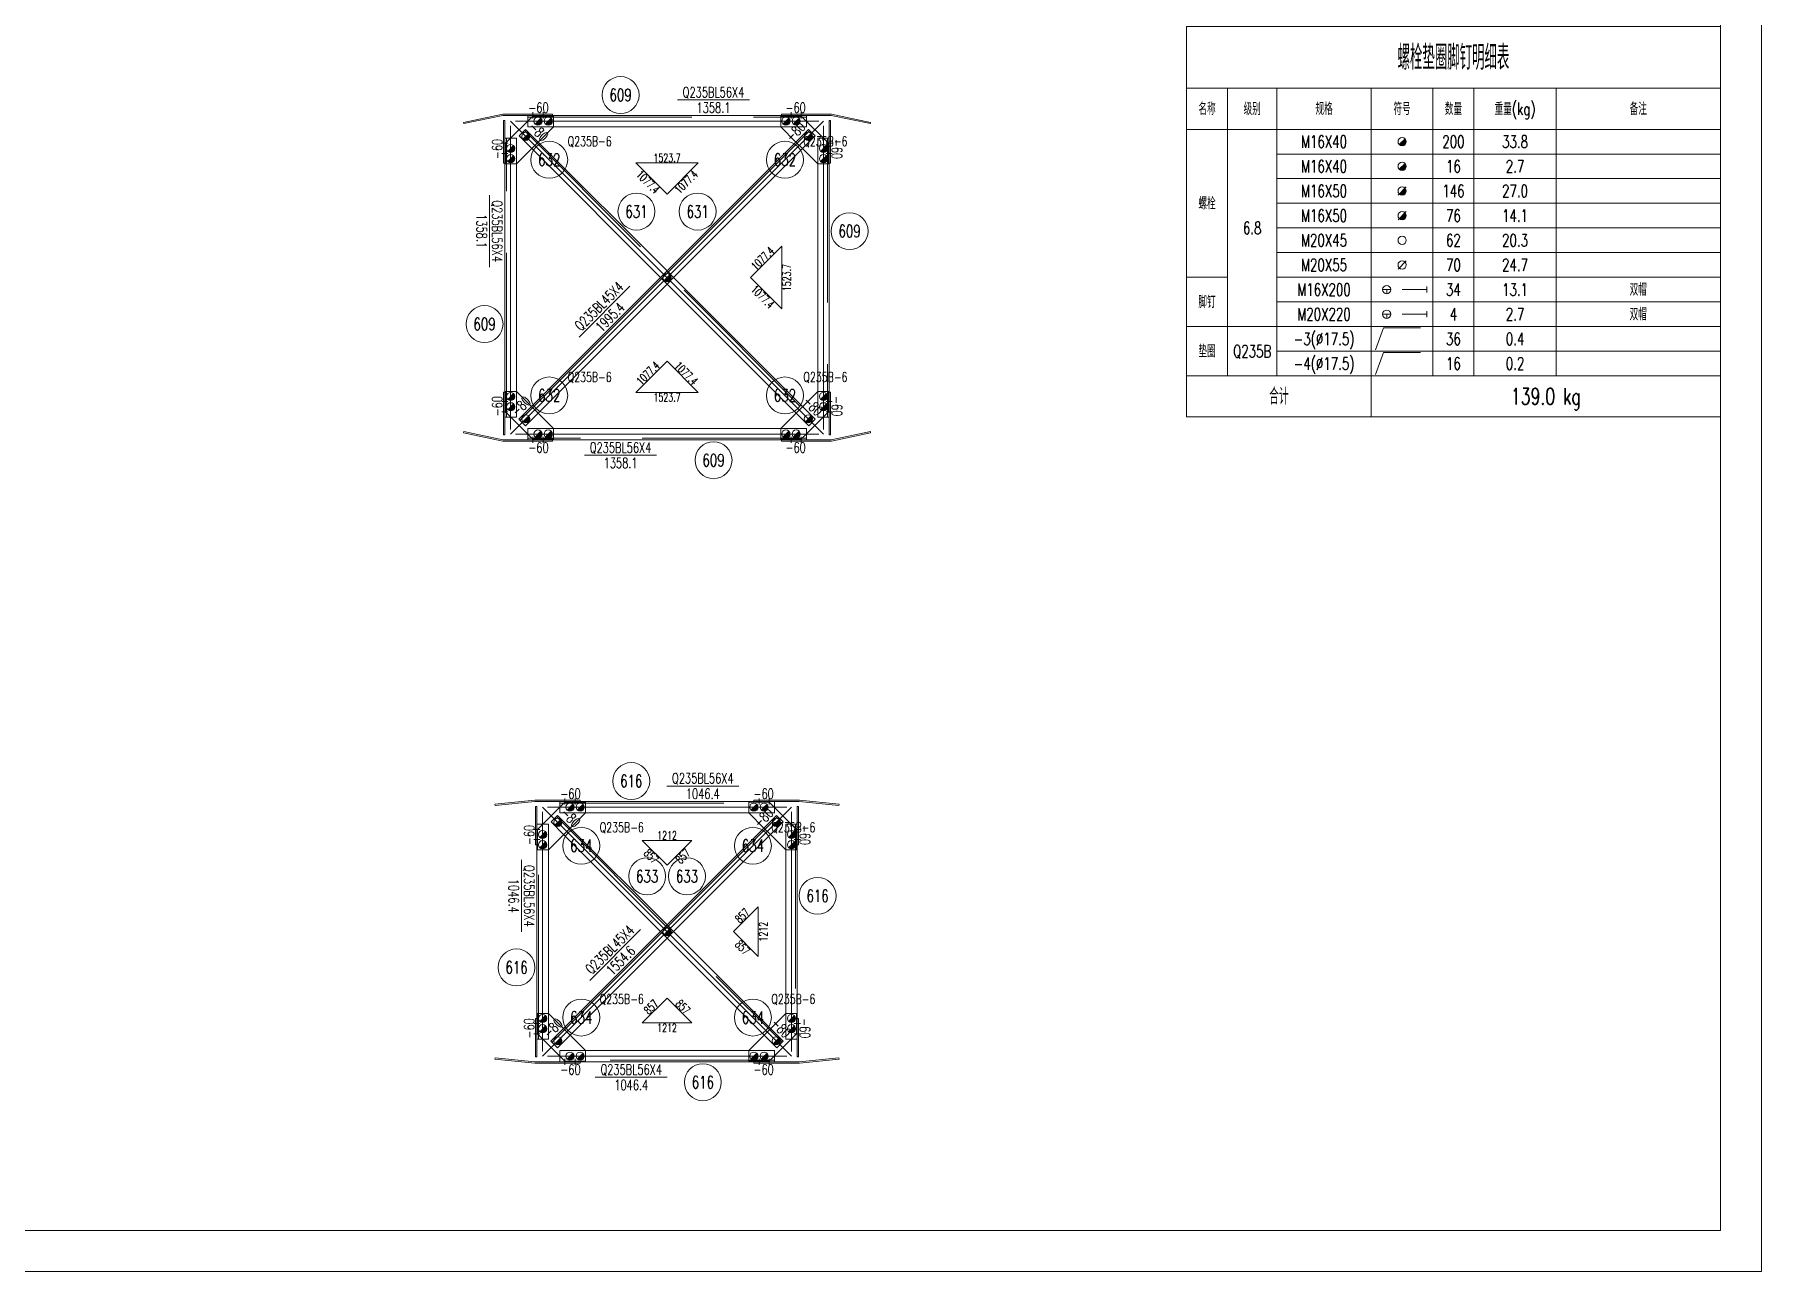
# Model space of a CAD drawing. Extents: x 0 to 841, y 0 to 594.
# Drawn here: x 420.5 to 841, y 0 to 301.1 of the extents above; entities that cross this region are included whole.
import ezdxf
from ezdxf.enums import TextEntityAlignment as Align

# ---------------------------------------------------------------- set-up
doc = ezdxf.new("R2010")
doc.units = 0
doc.header["$LTSCALE"] = 20
doc.header["$MEASUREMENT"] = 0
doc.linetypes.add('Dash', pattern=[2.75, 2, -0.75])
doc.linetypes.add('DashDot', pattern=[15.6, 9, -3, 0.6, -3])
doc.layers.get('0').update_dxf_attribs({"linetype": 'CONTINUOUS', "lineweight": 25})
doc.styles.get("Standard").update_dxf_attribs({"font": 'simplex', "width": 0.7, "bigfont": 'gbhzfs.shx'})

# ---------------------------------------------------------------- blocks, each defined once
blk = doc.blocks.new('M16X40S')
at = {"color": 3, "linetype": 'Continuous', "lineweight": 13}
blk.add_line((-0.707, -0.707), (0.707, 0.707), dxfattribs=at)
blk.add_circle((0, 0), 1, dxfattribs=at)
for radius in [0.9, 0.8, 0.7, 0.6, 0.5, 0.4, 0.3, 0.2, 0.1]:
    blk.add_arc((0, 0), radius, 225, 45, dxfattribs=at)
blk = doc.blocks.new('M16X50S')
at = {"color": 3, "linetype": 'Continuous', "lineweight": 13}
blk.add_line((-1, -1), (1, 1), dxfattribs=at)
blk.add_circle((0, 0), 1, dxfattribs=at)
for radius in [0.9, 0.8, 0.7, 0.6, 0.5, 0.4, 0.3, 0.2, 0.1]:
    blk.add_arc((0, 0), radius, 225, 45, dxfattribs=at)
blk = doc.blocks.new('M20X45S')
at = {"color": 3, "linetype": 'Continuous', "lineweight": 13}
blk.add_circle((0, 0), 1, dxfattribs=at)
blk = doc.blocks.new('M20X55S')
at = {"color": 3, "linetype": 'Continuous', "lineweight": 13}
blk.add_line((-1, -1), (1, 1), dxfattribs=at)
blk.add_circle((0, 0), 1, dxfattribs=at)
blk = doc.blocks.new('StepBoltML')
at = {"color": 3, "linetype": 'Continuous', "lineweight": 13}
for p, q in [((-4.75, 0), (-2.75, 0)), ((-3.75, 0), (-3.75, -1)), ((0, 0), (6, 0)), ((6, -0.75), (6, 0.75))]:
    blk.add_line(p, q, dxfattribs=at)
blk.add_circle((-3.75, 0), 1, dxfattribs=at)
blk = doc.blocks.new('WasherML')
at = {"color": 3, "linetype": 'Continuous', "lineweight": 13}
for p, q in [((-6.5, -2.7), (-4.5, 2.7)), ((-4.5, 2.7), (4.5, 2.7))]:
    blk.add_line(p, q, dxfattribs=at)

msp = doc.modelspace()

# ---------------------------------------------------------------- linework, layer by layer
at = {"color": 7, "linetype": 'Continuous', "lineweight": 18}
for p, q in [((841, 0), (841, 594)), ((831, 10), (831, 584)), ((25, 10), (831, 10)), ((0, 0), (841, 0))]:
    msp.add_line(p, q, dxfattribs=at)
at = {"color": 7, "linetype": 'Continuous', "lineweight": 13}
for p, q in [((577.08, 285.15), (594.58, 285.15)), ((531.27, 244.47), (531.27, 261.97)), ((565.48, 239.81), (553.11, 227.43)), ((571.95, 198.67), (554.45, 198.67)), ((574.48, 118.16), (591.98, 118.16)), ((539.06, 82.68), (539.06, 100.18)), ((568.08, 83.21), (555.71, 70.83)), ((574.55, 47.26), (557.05, 47.26))]:
    msp.add_line(p, q, dxfattribs=at)
at = {"color": 2, "linetype": 'DashDot', "lineweight": 0}
for p, q in [((536.42, 280), (612.61, 203.82)), ((612.61, 280), (536.42, 203.82)), ((536.42, 204.97), (536.42, 278.85)), ((537.58, 280), (611.45, 280)), ((612.61, 278.85), (612.61, 204.97)), ((611.45, 203.82), (537.58, 203.82)), ((544.21, 113.01), (604.82, 52.41)), ((604.82, 113.01), (544.21, 52.41)), ((544.21, 53.57), (544.21, 111.86)), ((545.37, 113.01), (603.66, 113.01)), ((604.82, 111.86), (604.82, 53.57)), ((603.66, 52.41), (545.37, 52.41))]:
    msp.add_line(p, q, dxfattribs=at)
at = {"color": 1, "linetype": 'Dash', "lineweight": 0}
for p, q in [((538.47, 276.4), (540.06, 277.99)), ((539.78, 277.71), (610.31, 207.18)), ((540.06, 277.99), (543.14, 274.91)), ((540.58, 281), (608.45, 281)), ((540.58, 278.6), (540.58, 280)), ((546.83, 278.6), (540.58, 278.6)), ((608.45, 278.6), (602.2, 278.6)), ((608.45, 280), (608.45, 278.6)), ((535.02, 269.79), (535.02, 275.85)), ((535.42, 207.97), (535.42, 275.85)), ((536.42, 275.85), (537.82, 275.85)), ((537.82, 275.85), (537.82, 269.6)), ((541.55, 273.32), (538.47, 276.4)), ((605.89, 274.91), (607.48, 273.32)), ((611.21, 269.6), (611.21, 275.85)), ((611.21, 275.85), (612.61, 275.85)), ((613.61, 275.85), (613.61, 207.97)), ((614.01, 275.85), (614.01, 269.79)), ((574.51, 240.35), (572.92, 241.95)), ((574.51, 243.54), (576.11, 241.95)), ((535.02, 207.97), (535.02, 214.03)), ((537.82, 214.22), (537.82, 207.97)), ((543.1, 208.94), (541.51, 210.53)), ((607.52, 210.53), (610.59, 207.46)), ((611.21, 207.97), (611.21, 214.22)), ((614.01, 214.03), (614.01, 207.97)), ((537.82, 207.97), (536.42, 207.97)), ((609, 205.87), (605.93, 208.94)), ((610.59, 207.46), (609, 205.87)), ((612.61, 207.97), (611.21, 207.97)), ((540.58, 203.82), (540.58, 205.22)), ((540.58, 205.22), (546.83, 205.22)), ((608.45, 202.82), (540.58, 202.82)), ((602.2, 205.22), (608.45, 205.22)), ((608.45, 205.22), (608.45, 203.82)), ((548.37, 114.01), (600.66, 114.01)), ((546.26, 109.41), (547.86, 111)), ((549.34, 106.33), (546.26, 109.41)), ((547.57, 110.72), (602.52, 55.77)), ((547.86, 111), (550.93, 107.93)), ((548.37, 111.61), (548.37, 113.01)), ((554.62, 111.61), (548.37, 111.61)), ((600.66, 111.61), (594.41, 111.61)), ((600.66, 113.01), (600.66, 111.61)), ((542.81, 103.86), (542.81, 108.86)), ((543.21, 56.57), (543.21, 108.86)), ((544.21, 108.86), (545.61, 108.86)), ((545.61, 108.86), (545.61, 102.61)), ((598.1, 107.93), (599.69, 106.33)), ((603.42, 102.61), (603.42, 108.86)), ((603.42, 108.86), (604.82, 108.86)), ((605.82, 108.86), (605.82, 56.57)), ((606.22, 108.86), (606.22, 103.86)), ((574.51, 84.34), (576.11, 82.75)), ((574.51, 81.16), (572.92, 82.75)), ((542.81, 56.57), (542.81, 61.57)), ((545.61, 62.82), (545.61, 56.57)), ((550.89, 57.54), (549.3, 59.13)), ((599.73, 59.13), (602.8, 56.05)), ((603.42, 56.57), (603.42, 62.82)), ((606.22, 61.57), (606.22, 56.57)), ((545.61, 56.57), (544.21, 56.57)), ((601.21, 54.46), (598.14, 57.54)), ((602.8, 56.05), (601.21, 54.46)), ((604.82, 56.57), (603.42, 56.57)), ((548.37, 52.41), (548.37, 53.81)), ((548.37, 53.81), (554.62, 53.81)), ((600.66, 51.41), (548.37, 51.41)), ((594.41, 53.81), (600.66, 53.81)), ((600.66, 53.81), (600.66, 52.41))]:
    msp.add_line(p, q, dxfattribs=at)
at = {"color": 7, "linetype": 'Continuous', "lineweight": 0}
for p, q in [((609.25, 277.71), (538.72, 207.18)), ((601.46, 110.72), (546.51, 55.77))]:
    msp.add_line(p, q, dxfattribs=at)
at = {"color": 1, "linetype": 'Continuous', "lineweight": 0}
for p, q in [((582.13, 269.85), (566.9, 269.85)), ((566.9, 269.85), (574.51, 262.23)), ((574.51, 262.23), (582.13, 269.85)), ((602.45, 249.53), (594.83, 241.91)), ((602.45, 234.29), (602.45, 249.53)), ((594.83, 241.91), (602.45, 234.29)), ((574.51, 221.59), (566.9, 213.98)), ((582.13, 213.98), (574.51, 221.59)), ((566.9, 213.98), (582.13, 213.98)), ((580.58, 104.93), (568.45, 104.93)), ((568.45, 104.93), (574.51, 98.87)), ((574.51, 98.87), (580.58, 104.93)), ((596.74, 88.77), (590.68, 82.71)), ((596.74, 76.65), (596.74, 88.77)), ((590.68, 82.71), (596.74, 76.65)), ((574.51, 66.55), (568.45, 60.49)), ((580.58, 60.49), (574.51, 66.55)), ((568.45, 60.49), (580.58, 60.49))]:
    msp.add_line(p, q, dxfattribs=at)
at = {"color": 3, "linetype": 'Continuous', "lineweight": 13}
for points in [[(701, 303), (701, 288), (831, 288), (831, 303)], [(701, 288), (701, 278), (711, 278), (711, 288)], [(711, 288), (711, 278), (723, 278), (723, 288)], [(723, 288), (723, 278), (746, 278), (746, 288)], [(746, 288), (746, 278), (761, 278), (761, 288)], [(761, 288), (761, 278), (771, 278), (771, 288)], [(771, 288), (771, 278), (791, 278), (791, 288)], [(791, 288), (791, 278), (831, 278), (831, 288)], [(701, 278), (701, 242), (711, 242), (711, 278)], [(711, 278), (711, 230), (723, 230), (723, 278)], [(723, 278), (723, 272), (746, 272), (746, 278)], [(746, 278), (746, 272), (761, 272), (761, 278)], [(761, 278), (761, 272), (771, 272), (771, 278)], [(771, 278), (771, 272), (791, 272), (791, 278)], [(791, 278), (791, 272), (831, 272), (831, 278)], [(723, 272), (723, 266), (746, 266), (746, 272)], [(746, 272), (746, 266), (761, 266), (761, 272)], [(761, 272), (761, 266), (771, 266), (771, 272)], [(771, 272), (771, 266), (791, 266), (791, 272)], [(791, 272), (791, 266), (831, 266), (831, 272)], [(723, 266), (723, 260), (746, 260), (746, 266)], [(746, 266), (746, 260), (761, 260), (761, 266)], [(761, 266), (761, 260), (771, 260), (771, 266)], [(771, 266), (771, 260), (791, 260), (791, 266)], [(791, 266), (791, 260), (831, 260), (831, 266)], [(723, 260), (723, 254), (746, 254), (746, 260)], [(746, 260), (746, 254), (761, 254), (761, 260)], [(761, 260), (761, 254), (771, 254), (771, 260)], [(771, 260), (771, 254), (791, 254), (791, 260)], [(791, 260), (791, 254), (831, 254), (831, 260)], [(723, 254), (723, 248), (746, 248), (746, 254)], [(746, 254), (746, 248), (761, 248), (761, 254)], [(761, 254), (761, 248), (771, 248), (771, 254)], [(771, 254), (771, 248), (791, 248), (791, 254)], [(791, 254), (791, 248), (831, 248), (831, 254)], [(723, 248), (723, 242), (746, 242), (746, 248)], [(746, 248), (746, 242), (761, 242), (761, 248)], [(761, 248), (761, 242), (771, 242), (771, 248)], [(771, 248), (771, 242), (791, 242), (791, 248)], [(791, 248), (791, 242), (831, 242), (831, 248)], [(701, 242), (701, 230), (711, 230), (711, 242)], [(723, 242), (723, 236), (746, 236), (746, 242)], [(746, 242), (746, 236), (761, 236), (761, 242)], [(761, 242), (761, 236), (771, 236), (771, 242)], [(771, 242), (771, 236), (791, 236), (791, 242)], [(791, 242), (791, 236), (831, 236), (831, 242)], [(723, 236), (723, 230), (746, 230), (746, 236)], [(746, 236), (746, 230), (761, 230), (761, 236)], [(761, 236), (761, 230), (771, 230), (771, 236)], [(771, 236), (771, 230), (791, 230), (791, 236)], [(791, 236), (791, 230), (831, 230), (831, 236)], [(701, 230), (701, 218), (711, 218), (711, 230)], [(711, 230), (711, 218), (723, 218), (723, 230)], [(723, 230), (723, 224), (746, 224), (746, 230)], [(746, 230), (746, 224), (761, 224), (761, 230)], [(761, 230), (761, 224), (771, 224), (771, 230)], [(771, 230), (771, 224), (791, 224), (791, 230)], [(791, 230), (791, 224), (831, 224), (831, 230)], [(723, 224), (723, 218), (746, 218), (746, 224)], [(746, 224), (746, 218), (761, 218), (761, 224)], [(761, 224), (761, 218), (771, 218), (771, 224)], [(771, 224), (771, 218), (791, 218), (791, 224)], [(791, 224), (791, 218), (831, 218), (831, 224)], [(701, 218), (701, 208), (746, 208), (746, 218)], [(746, 218), (746, 208), (831, 208), (831, 218)]]:
    msp.add_lwpolyline(points, close=True, dxfattribs=at)
at = {"color": 3, "linetype": 'Continuous', "lineweight": 20}
for points in [[(541.83, 282.15), (541.83, 280.65)], [(544.33, 282.15), (544.33, 280.65)], [(604.7, 282.15), (604.7, 280.65)], [(607.2, 282.15), (607.2, 280.65)], [(534.27, 274.6), (535.77, 274.6)], [(614.76, 274.6), (613.26, 274.6)], [(534.27, 272.1), (535.77, 272.1)], [(614.76, 272.1), (613.26, 272.1)], [(534.27, 211.72), (535.77, 211.72)], [(614.76, 211.72), (613.26, 211.72)], [(534.27, 209.22), (535.77, 209.22)], [(614.76, 209.22), (613.26, 209.22)], [(541.83, 201.67), (541.83, 203.17)], [(544.33, 201.67), (544.33, 203.17)], [(604.7, 201.67), (604.7, 203.17)], [(607.2, 201.67), (607.2, 203.17)], [(549.62, 115.16), (549.62, 113.66)], [(552.12, 115.16), (552.12, 113.66)], [(596.91, 115.16), (596.91, 113.66)], [(599.41, 115.16), (599.41, 113.66)], [(542.06, 107.61), (543.56, 107.61)], [(606.97, 107.61), (605.47, 107.61)], [(542.06, 105.11), (543.56, 105.11)], [(606.97, 105.11), (605.47, 105.11)], [(542.06, 60.32), (543.56, 60.32)], [(606.97, 60.32), (605.47, 60.32)], [(542.06, 57.82), (543.56, 57.82)], [(606.97, 57.82), (605.47, 57.82)], [(549.62, 50.26), (549.62, 51.76)], [(552.12, 50.26), (552.12, 51.76)], [(596.91, 50.26), (596.91, 51.76)], [(599.41, 50.26), (599.41, 51.76)]]:
    msp.add_lwpolyline(points, dxfattribs=at)
at = {"color": 7, "linetype": 'Continuous', "lineweight": 0}
for points in [[(524.95, 279.68), (534.49, 281.7)], [(525.01, 279.39), (524.95, 279.68)], [(534.52, 281.4), (525.01, 279.39)], [(534.49, 281.7), (546.63, 281.7)], [(546.63, 281.4), (534.52, 281.4)], [(534.72, 269.79), (534.72, 280.15)], [(534.72, 280.15), (535.02, 280.15)], [(535.02, 280.15), (535.02, 269.79)], [(541.83, 281.25), (535.17, 274.6)], [(537.82, 269.6), (546.83, 278.6)], [(608.97, 277.99), (538.44, 207.46)], [(540.58, 281.4), (608.45, 281.4)], [(540.58, 280), (540.58, 281.4)], [(546.83, 281.25), (541.83, 281.25)], [(546.63, 281.7), (546.63, 281.4)], [(546.83, 278.6), (546.83, 281.25)], [(602.2, 278.6), (546.83, 278.6)], [(607.2, 281.25), (602.2, 281.25)], [(602.2, 281.25), (602.2, 278.6)], [(602.2, 278.6), (605.89, 274.91)], [(614.54, 281.7), (602.4, 281.7)], [(602.4, 281.7), (602.4, 281.4)], [(602.4, 281.4), (614.51, 281.4)], [(613.86, 274.6), (607.2, 281.25)], [(608.45, 281.4), (608.45, 280)], [(610.56, 276.4), (608.97, 277.99)], [(614.01, 280.15), (614.01, 269.79)], [(614.31, 280.15), (614.01, 280.15)], [(614.31, 269.79), (614.31, 280.15)], [(614.51, 281.4), (624.02, 279.39)], [(624.08, 279.68), (614.54, 281.7)], [(624.02, 279.39), (624.08, 279.68)], [(535.02, 275.85), (536.42, 275.85)], [(535.17, 274.6), (535.17, 269.6)], [(540.03, 205.87), (610.56, 276.4)], [(543.14, 274.91), (574.51, 243.54)], [(612.61, 275.85), (614.01, 275.85)], [(613.86, 269.6), (613.86, 274.6)], [(535.02, 269.79), (534.72, 269.79)], [(535.02, 214.03), (535.02, 269.79)], [(535.17, 269.6), (537.82, 269.6)], [(537.82, 269.6), (537.82, 214.22)], [(572.92, 241.95), (541.55, 273.32)], [(607.48, 273.32), (611.21, 269.6)], [(611.21, 214.22), (611.21, 269.6)], [(611.21, 269.6), (613.86, 269.6)], [(614.01, 269.79), (614.01, 214.03)], [(614.01, 269.79), (614.31, 269.79)], [(605.93, 208.94), (574.51, 240.35)], [(576.11, 241.95), (607.52, 210.53)], [(535.02, 214.03), (534.72, 214.03)], [(534.72, 214.03), (534.72, 203.67)], [(535.02, 203.67), (535.02, 214.03)], [(537.82, 214.22), (535.17, 214.22)], [(535.17, 214.22), (535.17, 209.22)], [(541.51, 210.53), (537.82, 214.22)], [(611.21, 214.22), (602.2, 205.22)], [(613.86, 214.22), (611.21, 214.22)], [(613.86, 209.22), (613.86, 214.22)], [(614.01, 203.67), (614.01, 214.03)], [(614.01, 214.03), (614.31, 214.03)], [(614.31, 214.03), (614.31, 203.67)], [(536.42, 207.97), (535.02, 207.97)], [(535.17, 209.22), (541.83, 202.57)], [(538.44, 207.46), (540.03, 205.87)], [(546.83, 205.22), (543.1, 208.94)], [(607.2, 202.57), (613.86, 209.22)], [(614.01, 207.97), (612.61, 207.97)], [(525.01, 204.43), (524.95, 204.14)], [(524.95, 204.14), (534.49, 202.12)], [(534.52, 202.42), (525.01, 204.43)], [(534.49, 202.12), (546.63, 202.12)], [(546.63, 202.42), (534.52, 202.42)], [(534.72, 203.67), (535.02, 203.67)], [(540.58, 202.42), (540.58, 203.82)], [(608.45, 202.42), (540.58, 202.42)], [(541.83, 202.57), (546.83, 202.57)], [(546.63, 202.12), (546.63, 202.42)], [(546.83, 205.22), (602.2, 205.22)], [(546.83, 202.57), (546.83, 205.22)], [(602.2, 205.22), (602.2, 202.57)], [(602.2, 202.57), (607.2, 202.57)], [(602.4, 202.42), (614.51, 202.42)], [(602.4, 202.12), (602.4, 202.42)], [(614.54, 202.12), (602.4, 202.12)], [(608.45, 203.82), (608.45, 202.42)], [(614.31, 203.67), (614.01, 203.67)], [(614.51, 202.42), (624.02, 204.43)], [(624.08, 204.14), (614.54, 202.12)], [(624.02, 204.43), (624.08, 204.14)], [(532.62, 113.74), (542.3, 114.71)], [(532.65, 113.44), (532.62, 113.74)], [(542.31, 114.41), (532.65, 113.44)], [(542.3, 114.71), (553.37, 114.71)], [(553.37, 114.41), (542.31, 114.41)], [(549.62, 114.26), (542.96, 107.61)], [(548.37, 114.41), (600.66, 114.41)], [(548.37, 113.01), (548.37, 114.41)], [(554.62, 114.26), (549.62, 114.26)], [(553.37, 114.71), (553.37, 114.41)], [(554.62, 111.61), (554.62, 114.26)], [(599.41, 114.26), (594.41, 114.26)], [(594.41, 114.26), (594.41, 111.61)], [(606.73, 114.71), (595.66, 114.71)], [(595.66, 114.71), (595.66, 114.41)], [(595.66, 114.41), (606.72, 114.41)], [(606.07, 107.61), (599.41, 114.26)], [(600.66, 114.41), (600.66, 113.01)], [(606.72, 114.41), (616.38, 113.44)], [(616.41, 113.74), (606.73, 114.71)], [(616.38, 113.44), (616.41, 113.74)], [(542.51, 103.86), (542.51, 113.16)], [(542.51, 113.16), (542.81, 113.16)], [(542.81, 113.16), (542.81, 103.86)], [(545.61, 102.61), (554.62, 111.61)], [(601.17, 111), (546.23, 56.05)], [(547.82, 54.46), (602.77, 109.41)], [(594.41, 111.61), (554.62, 111.61)], [(594.41, 111.61), (598.1, 107.93)], [(602.77, 109.41), (601.17, 111)], [(606.22, 113.16), (606.22, 103.86)], [(606.52, 113.16), (606.22, 113.16)], [(606.52, 103.86), (606.52, 113.16)], [(542.81, 108.86), (544.21, 108.86)], [(542.96, 107.61), (542.96, 102.61)], [(572.92, 82.75), (549.34, 106.33)], [(550.93, 107.93), (574.51, 84.34)], [(599.69, 106.33), (603.42, 102.61)], [(604.82, 108.86), (606.22, 108.86)], [(606.07, 102.61), (606.07, 107.61)], [(542.81, 103.86), (542.51, 103.86)], [(542.81, 61.57), (542.81, 103.86)], [(542.96, 102.61), (545.61, 102.61)], [(545.61, 102.61), (545.61, 62.82)], [(603.42, 62.82), (603.42, 102.61)], [(603.42, 102.61), (606.07, 102.61)], [(606.22, 103.86), (606.22, 61.57)], [(606.22, 103.86), (606.52, 103.86)], [(598.14, 57.54), (574.51, 81.16)], [(576.11, 82.75), (599.73, 59.13)], [(542.81, 61.57), (542.51, 61.57)], [(542.51, 61.57), (542.51, 52.26)], [(542.81, 52.26), (542.81, 61.57)], [(545.61, 62.82), (542.96, 62.82)], [(542.96, 62.82), (542.96, 57.82)], [(549.3, 59.13), (545.61, 62.82)], [(603.42, 62.82), (594.41, 53.81)], [(606.07, 62.82), (603.42, 62.82)], [(606.07, 57.82), (606.07, 62.82)], [(606.22, 52.26), (606.22, 61.57)], [(606.22, 61.57), (606.52, 61.57)], [(606.52, 61.57), (606.52, 52.26)], [(544.21, 56.57), (542.81, 56.57)], [(542.96, 57.82), (549.62, 51.16)], [(546.23, 56.05), (547.82, 54.46)], [(554.62, 53.81), (550.89, 57.54)], [(599.41, 51.16), (606.07, 57.82)], [(606.22, 56.57), (604.82, 56.57)], [(532.65, 51.99), (532.62, 51.69)], [(532.62, 51.69), (542.3, 50.71)], [(542.31, 51.01), (532.65, 51.99)], [(542.3, 50.71), (553.37, 50.71)], [(553.37, 51.01), (542.31, 51.01)], [(542.51, 52.26), (542.81, 52.26)], [(548.37, 51.01), (548.37, 52.41)], [(600.66, 51.01), (548.37, 51.01)], [(549.62, 51.16), (554.62, 51.16)], [(553.37, 50.71), (553.37, 51.01)], [(554.62, 53.81), (594.41, 53.81)], [(554.62, 51.16), (554.62, 53.81)], [(594.41, 53.81), (594.41, 51.16)], [(594.41, 51.16), (599.41, 51.16)], [(595.66, 51.01), (606.72, 51.01)], [(595.66, 50.71), (595.66, 51.01)], [(606.73, 50.71), (595.66, 50.71)], [(600.66, 52.41), (600.66, 51.01)], [(606.52, 52.26), (606.22, 52.26)], [(606.72, 51.01), (616.38, 51.99)], [(616.41, 51.69), (606.73, 50.71)], [(616.38, 51.99), (616.41, 51.69)]]:
    msp.add_lwpolyline(points, dxfattribs=at)
at = {"color": 7, "linetype": 'Continuous', "lineweight": 13}
for centre in [(563.2, 286.35), (545.82, 270.6), (603.21, 270.6), (567.07, 257.98), (581.96, 257.98), (618.96, 253.22), (530.07, 230.6), (545.82, 213.22), (603.21, 213.22), (585.83, 197.47), (565.8, 119.36), (553.62, 103.61), (595.41, 103.61), (569.67, 96.18), (579.36, 96.18), (611.17, 91.43), (537.86, 74), (553.62, 61.81), (595.41, 61.81), (583.23, 46.06)]:
    msp.add_circle(centre, 4.5, dxfattribs=at)

# ---------------------------------------------------------------- block references
at = {"color": 3, "linetype": 'Continuous', "lineweight": 13}
for name, p in [('M16X40S', (543.08, 280)), ('M16X40S', (545.58, 280)), ('M16X40S', (603.45, 280)), ('M16X40S', (605.95, 280)), ('M16X40S', (536.42, 273.35)), ('M16X40S', (540.13, 276.29)), ('M16X40S', (608.9, 276.29)), ('M16X40S', (612.61, 273.35)), ('M16X40S', (753.5, 275)), ('M16X40S', (536.42, 270.85)), ('M16X40S', (612.61, 270.85)), ('M16X40S', (753.5, 269)), ('M16X50S', (753.5, 263)), ('M16X50S', (753.5, 257)), ('M20X45S', (753.5, 251)), ('M20X55S', (753.5, 245)), ('M16X50S', (574.51, 241.91)), ('StepBoltML', (753.5, 239)), ('StepBoltML', (753.5, 233)), ('WasherML', (753.5, 227)), ('WasherML', (753.5, 221)), ('M16X40S', (536.42, 212.97)), ('M16X40S', (536.42, 210.47)), ('M16X40S', (612.61, 212.97)), ('M16X40S', (612.61, 210.47)), ('M16X40S', (540.13, 207.53)), ('M16X40S', (608.9, 207.53)), ('M16X40S', (543.08, 203.82)), ('M16X40S', (545.58, 203.82)), ('M16X40S', (603.45, 203.82)), ('M16X40S', (605.95, 203.82)), ('M16X40S', (550.87, 113.01)), ('M16X40S', (553.37, 113.01)), ('M16X40S', (595.66, 113.01)), ('M16X40S', (598.16, 113.01)), ('M16X40S', (547.93, 109.3)), ('M16X40S', (601.1, 109.3)), ('M16X40S', (544.21, 106.36)), ('M16X40S', (604.82, 106.36)), ('M16X40S', (544.21, 103.86)), ('M16X40S', (604.82, 103.86)), ('M16X50S', (574.51, 82.71)), ('M16X40S', (544.21, 61.57)), ('M16X40S', (544.21, 59.07)), ('M16X40S', (604.82, 61.57)), ('M16X40S', (604.82, 59.07)), ('M16X40S', (547.93, 56.13)), ('M16X40S', (601.1, 56.13)), ('M16X40S', (550.87, 52.41)), ('M16X40S', (553.37, 52.41)), ('M16X40S', (595.66, 52.41)), ('M16X40S', (598.16, 52.41))]:
    msp.add_blockref(name, p, dxfattribs=at)

# ---------------------------------------------------------------- texts
at = {"color": 3, "linetype": 'Continuous', "lineweight": 13, "width": 0.7}
for s, height, p in [('螺栓垫圈脚钉明细表', 6, (766, 295.5)), ('名称', 3, (706, 283)), ('级别', 3, (717, 283)), ('规格', 3, (734.5, 283)), ('符号', 3, (753.5, 283)), ('数量', 3, (766, 283)), ('重量(kg)', 3, (781, 283)), ('备注', 3, (811, 283)), ('M16X40', 3, (734.5, 275)), ('200', 3, (766, 275)), ('33.8', 3, (781, 275)), ('M16X40', 3, (734.5, 269)), ('16', 3, (766, 269)), ('2.7', 3, (781, 269)), ('螺栓', 3, (706, 260)), ('M16X50', 3, (734.5, 263)), ('146', 3, (766, 263)), ('27.0', 3, (781, 263)), ('M16X50', 3, (734.5, 257)), ('76', 3, (766, 257)), ('14.1', 3, (781, 257)), ('6.8', 3, (717, 254)), ('M20X45', 3, (734.5, 251)), ('62', 3, (766, 251)), ('20.3', 3, (781, 251)), ('M20X55', 3, (734.5, 245)), ('70', 3, (766, 245)), ('24.7', 3, (781, 245)), ('M16X200', 3, (734.5, 239)), ('34', 3, (766, 239)), ('13.1', 3, (781, 239)), ('双帽', 3, (811, 239)), ('脚钉', 3, (706, 236)), ('M20X220', 3, (734.5, 233)), ('4', 3, (766, 233)), ('2.7', 3, (781, 233)), ('双帽', 3, (811, 233)), ('-3(%%c17.5)', 3, (734.5, 227)), ('36', 3, (766, 227)), ('0.4', 3, (781, 227)), ('垫圈', 3, (706, 224)), ('Q235B', 3, (717, 224)), ('-4(%%c17.5)', 3, (734.5, 221)), ('16', 3, (766, 221)), ('0.2', 3, (781, 221)), ('合计', 4, (723.5, 213)), ('139.0 kg', 4, (788.5, 213))]:
    msp.add_text(s, height=height, dxfattribs=at).set_placement(p, align=Align.MIDDLE_CENTER)
at = {"color": 7, "linetype": 'Continuous', "lineweight": 13, "width": 0.7}
for s, height, p in [('609', 3, (563.2, 286.35)), ('Q235BL56X4', 2.5, (585.83, 287.03)), ('-60', 2.5, (543.2, 283.28)), ('1358.1', 2.5, (585.83, 283.28)), ('-60', 2.5, (605.83, 283.28)), ('632', 3, (545.82, 270.6)), ('632', 3, (603.21, 270.6)), ('631', 3, (567.07, 257.98)), ('631', 3, (581.96, 257.98)), ('609', 3, (618.96, 253.22)), ('609', 3, (530.07, 230.6)), ('632', 3, (545.82, 213.22)), ('632', 3, (603.21, 213.22)), ('-60', 2.5, (543.2, 200.54)), ('Q235BL56X4', 2.5, (563.2, 200.54)), ('1358.1', 2.5, (563.2, 196.79)), ('609', 3, (585.83, 197.47)), ('-60', 2.5, (605.83, 200.54)), ('616', 3, (565.8, 119.36)), ('Q235BL56X4', 2.5, (583.23, 120.04)), ('-60', 2.5, (550.99, 116.29)), ('1046.4', 2.5, (583.23, 116.29)), ('-60', 2.5, (598.04, 116.29)), ('634', 3, (553.62, 103.61)), ('634', 3, (595.41, 103.61)), ('633', 3, (569.67, 96.18)), ('633', 3, (579.36, 96.18)), ('616', 3, (611.17, 91.43)), ('616', 3, (537.86, 74)), ('634', 3, (553.62, 61.81)), ('634', 3, (595.41, 61.81)), ('-60', 2.5, (550.99, 49.14)), ('Q235BL56X4', 2.5, (565.8, 49.14)), ('1046.4', 2.5, (565.8, 45.39)), ('616', 3, (583.23, 46.06)), ('-60', 2.5, (598.04, 49.14))]:
    msp.add_text(s, height=height, dxfattribs=at).set_placement(p, align=Align.MIDDLE_CENTER)
for s, rotation, p in [('-80', 315, (543.25, 277.46)), ('-80', 45, (605.78, 277.46)), ('-60', 90, (533.15, 273.22)), ('-60', 270, (615.88, 273.22)), ('1358.1', 270, (529.4, 253.22)), ('Q235BL56X4', 270, (533.15, 253.22)), ('Q235BL45X4', 45, (557.97, 234.95)), ('1995.4', 45, (560.62, 232.29)), ('-60', 90, (533.15, 210.6)), ('-80', 45, (538.97, 210.64)), ('-80', 315, (610.06, 210.64)), ('-60', 270, (615.88, 210.6)), ('-80', 315, (551.04, 110.47)), ('-80', 45, (597.99, 110.47)), ('-60', 90, (540.94, 106.24)), ('-60', 270, (608.09, 106.24)), ('Q235BL56X4', 270, (540.94, 91.43)), ('1046.4', 270, (537.19, 91.43)), ('Q235BL45X4', 45, (560.57, 78.35)), ('1554.6', 45, (563.22, 75.7)), ('-60', 90, (540.94, 59.19)), ('-80', 45, (546.76, 59.24)), ('-80', 315, (602.27, 59.24)), ('-60', 270, (608.09, 59.19))]:
    msp.add_text(s, height=2.5, rotation=rotation, dxfattribs=at).set_placement(p, align=Align.MIDDLE_CENTER)
for p in [(550.32, 275.1), (607.71, 275.1), (550.32, 217.72), (607.71, 217.72), (558.12, 108.11), (599.91, 108.11), (558.12, 66.31), (599.91, 66.31)]:
    msp.add_text('Q235B-6', height=2.4, dxfattribs=at).set_placement(p, align=Align.MIDDLE_LEFT)
at = {"color": 7, "linetype": 'Continuous', "lineweight": 20, "width": 0.7}
for s, p in [('1523.7', (574.51, 271.05)), ('1523.7', (574.51, 212.78)), ('1212', (574.51, 106.13)), ('1212', (574.51, 59.29))]:
    msp.add_text(s, height=2, dxfattribs=at).set_placement(p, align=Align.MIDDLE_CENTER)
for s, rotation, p in [('1077.4', 315, (569.86, 265.19)), ('1077.4', 45, (579.17, 265.19)), ('1077.4', 45, (597.79, 246.57)), ('1523.7', 90, (603.65, 241.91)), ('1077.4', 315, (597.79, 237.25)), ('1077.4', 45, (569.86, 218.63)), ('1077.4', 315, (579.17, 218.63)), ('857', 315, (570.64, 101.06)), ('857', 45, (578.39, 101.06)), ('857', 45, (592.86, 86.59)), ('1212', 90, (597.94, 82.71)), ('857', 315, (592.86, 78.84)), ('857', 45, (570.64, 64.37)), ('857', 315, (578.39, 64.37))]:
    msp.add_text(s, height=2, rotation=rotation, dxfattribs=at).set_placement(p, align=Align.MIDDLE_CENTER)

doc.saveas('drawing.dxf')
